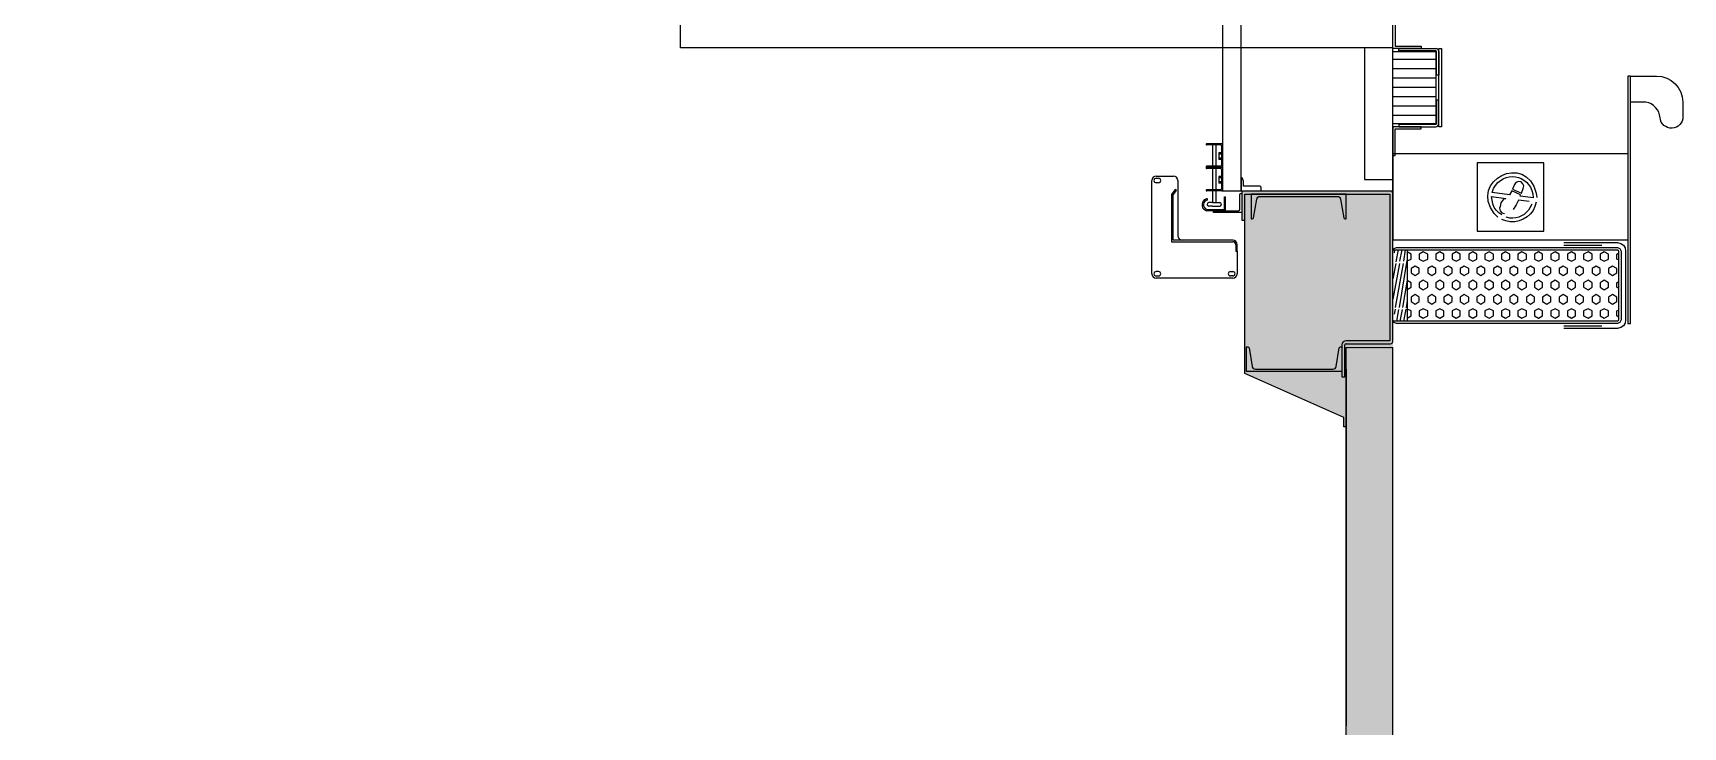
# Model space of a CAD drawing. Header units: inches. Extents: x 2743 to 10591, y -1604 to 5792.
# Drawn here: x 5374.4 to 5548, y 639.1 to 712 of the extents above; entities that cross this region are included whole.
import ezdxf

# ---------------------------------------------------------------- set-up
doc = ezdxf.new("R2010")
doc.units = ezdxf.units.IN
doc.header["$LTSCALE"] = 0.1875
doc.header["$MEASUREMENT"] = 0
doc.linetypes.add('dash2', pattern=[500, 400, -100])
for name, color, linetype in [('1', 1, 'Continuous'), ('A-N-APP-SAN', 1, 'Continuous'), ('A-N-MUR-EXT', 5, 'Continuous'), ('A-N-MUR-INT', 3, 'Continuous'), ('A-N-PORTE-EXT', 2, 'Continuous'), ('A-N-STRUCTURE', 4, 'Continuous'), ('fill253', 253, 'Continuous'), ('PDF_Geometry', 7, 'Continuous'), ('S-N-ACIER', 4, 'Continuous')]:
    doc.layers.add(name, color=color, linetype=linetype)

msp = doc.modelspace()

# ---------------------------------------------------------------- hatches: boundary and pattern name
at = {"layer": 'fill253'}
h = msp.add_hatch(color=7, dxfattribs=at)
h.dxf.hatch_style = 1
h.paths.add_polyline_path([(5517.44902, 431.979), (5512.52777, 431.979), (5512.54172, 94.34303), (5517.46297, 94.34303)])
h.paths.add_polyline_path([(5517.44903, 678.7916), (5512.52778, 678.7916), (5512.52778, 572.89173), (5517.44903, 572.89173)])
h.paths.add_polyline_path([(5517.44903, 925.604), (5512.52778, 925.604), (5512.52777, 819.70432), (5517.44902, 819.70432)])
h.paths.add_polyline_path([(4628.42938, -1259.02652), (4625.95018, -1263.9483), (5517.46297, -1263.94777), (5517.46297, -1071.958), (5512.54172, -1071.958), (5512.54172, -1259.02652)])
h.paths.add_polyline_path([(4200.50372, -1356.98336), (4208.49739, -1355.67867), (4193.49822, -1263.95647), (4192.72048, -1259.19385), (4184.51381, -1259.19385), (4185.25735, -1263.82639)])
h.paths.add_polyline_path([(4618.93272, -1264.1151), (4619.31197, -1266.30955), (4626.09389, -1265.20887), (4625.95018, -1263.9483), (4628.42938, -1259.02652), (4618.12265, -1259.02652)])
h.paths.add_polyline_path([(5517.46297, 1153.66309), (5512.54172, 1153.66309), (5512.52778, 1066.51673), (5517.44903, 1066.51673)])
h.paths.add_polyline_path([(2812.35741, -1079.29062), (2806.55239, -1077.23697), (2806.55239, -1078.48244), (2807.41263, -1078.81134), (2807.41906, -1264.1151), (3075.9398, -1263.94776), (3075.93335, -1259.02651), (2812.34031, -1259.19385)])
h.paths.add_polyline_path([(2807.41906, -374.65047), (2812.34031, -375.67519), (2812.34031, 118.15991), (2807.41906, 118.15991)])
h.paths.add_polyline_path([(5512.54172, -339.79281), (5517.46297, -339.79281), (5517.46297, 52.10637), (5512.54172, 52.10637)])
h.paths.add_polyline_path([(5512.5356, -401.23504), (5517.45685, -401.23504), (5517.46297, -339.79281), (5512.54172, -339.79281)])
h.paths.add_polyline_path([(5512.54172, -545.32679), (5517.46297, -545.32679), (5517.45685, -437.25741), (5512.5356, -437.25741)])
h.paths.add_polyline_path([(5512.53298, -617.37634), (5517.45423, -617.37634), (5517.46296, -581.35034), (5512.54171, -581.35034)])
h.paths.add_polyline_path([(5512.5391, -689.42343), (5517.46035, -689.42343), (5517.46066, -653.39744), (5512.53941, -653.39744)])
h.paths.add_polyline_path([(5512.5391, -761.46809), (5517.46035, -761.46809), (5517.46035, -725.44454), (5512.5391, -725.44454)])
h.paths.add_polyline_path([(4035.91549, 1440.59386), (4035.91549, 1445.51513), (2807.41263, 1445.51513), (2807.41906, 159.14408), (2812.34031, 159.14408), (2812.33388, 1440.59388)])
h.paths.add_polyline_path([(3118.18201, -1259.02652), (3118.18223, -1263.94777), (4185.31745, -1264.1151), (4184.51381, -1259.19385)])
h.paths.add_polyline_path([(4279.25656, 1440.56528), (4279.25657, 1445.48688), (4078.1514, 1445.5146), (4078.1514, 1440.59333)])
h.paths.add_polyline_path([(4872.5115, 1445.3478), (4872.5115, 1440.42655), (5512.54172, 1440.42655), (5512.54177, 1308.40012), (5517.46302, 1308.40012), (5517.46297, 1445.3478)])
h.paths.add_polyline_path([(5517.45593, -941.58583), (5512.53008, -941.58584), (5512.54172, -1029.88866), (5517.46297, -1029.88866)])
h.paths.add_polyline_path([(5512.53008, -905.56228), (5517.45593, -905.5623), (5517.45423, -797.49164), (5512.53298, -797.49164)])
h = msp.add_hatch(color=7, dxfattribs=at)
h.dxf.hatch_style = 1
edge = h.paths.add_edge_path()
edge.add_line((5512.5222, 670.62838), (5512.53528, 678.95892))
edge.add_line((5512.53528, 678.95892), (5517.44259, 678.95892))
edge.add_line((5517.44259, 678.95892), (5517.45769, 695.16344))
edge.add_arc((5517.22154, 695.16366), 0.23616, 359.9466027, 450.0156662)
edge.add_line((5517.22148, 695.39982), (5501.55039, 695.39984))
edge.add_line((5501.55039, 695.39984), (5501.55039, 692.33343))
edge.add_line((5501.55039, 692.33343), (5501.86535, 692.33343))
edge.add_line((5501.86535, 692.33343), (5501.86557, 676.23597))
edge.add_line((5501.86557, 676.23597), (5512.28623, 671.61263))
edge.add_line((5512.28623, 671.61263), (5512.28623, 670.62838))
edge.add_line((5512.28623, 670.62838), (5512.5222, 670.62838))

# ---------------------------------------------------------------- linework, layer by layer
at = {"color": 7}
for p, q in [((5499.53457, 803.41684), (5499.53457, 695.41591)), ((5501.50306, 695.41591), (5501.50306, 803.41684)), ((5499.53457, 695.41591), (5501.50306, 695.41591))]:
    msp.add_line(p, q, dxfattribs=at)
for points in [[(5501.55039, 693.1545), (5498.55828, 693.1545), (5498.55828, 693.24899, -0.414213562), (5498.65277, 693.34348), (5501.21142, 693.34348, 0.414213562), (5501.36142, 693.49348), (5501.36142, 695.06788, -0.414213562), (5501.45591, 695.16237), (5501.55039, 695.16237)], [(5512.53528, 692.48646), (5512.53528, 695.08488), (5502.53532, 695.08488), (5502.53532, 692.48646), (5502.65604, 692.48646, 0.366587783), (5502.79413, 692.60343), (5503.12063, 694.56067, -0.366587783), (5503.45599, 694.84472), (5511.6146, 694.84472, -0.366587783), (5511.94997, 694.56067), (5512.27647, 692.60343, 0.366587783), (5512.41456, 692.48646)], [(5512.06272, 679.03761), (5512.06272, 676.4392), (5502.06276, 676.4392), (5502.06276, 679.03761), (5502.18348, 679.03761, -0.366587783), (5502.32157, 678.92065), (5502.64807, 676.96341, 0.366587783), (5502.98343, 676.67935), (5511.14204, 676.67935, 0.366587783), (5511.4774, 676.96341), (5511.80391, 678.92065, -0.366587783), (5511.942, 679.03761)]]:
    msp.add_lwpolyline(points, format="xyb", close=True)
at = {"layer": '1', "color": 7}
for p, q in [((5499.44395, 700.38257), (5497.86891, 700.38257)), ((5499.32312, 700.26174), (5497.86891, 700.26174)), ((5498.47519, 700.26174), (5498.47519, 698.02007)), ((5498.83767, 700.26174), (5498.83767, 698.02007)), ((5499.41374, 700.17112), (5499.41374, 698.11069)), ((5499.53457, 700.29195), (5499.53457, 697.98986)), ((5499.32312, 698.02007), (5497.86891, 698.02007)), ((5499.44395, 697.89924), (5497.86891, 697.89924)), ((5499.44395, 697.89924), (5497.86891, 697.89924)), ((5499.41374, 699.4241), (5499.13022, 699.4241)), ((5499.13022, 699.4241), (5499.13022, 698.71927)), ((5499.41374, 699.27105), (5499.13022, 699.27105)), ((5499.41374, 698.87232), (5499.13022, 698.87232)), ((5499.41374, 698.71927), (5499.13022, 698.71927)), ((5499.32312, 697.77842), (5497.86891, 697.77842)), ((5498.47519, 697.77842), (5498.47519, 695.53674)), ((5498.83767, 697.77842), (5498.83767, 695.53674)), ((5499.41374, 696.94077), (5499.13022, 696.94077)), ((5499.13022, 696.94077), (5499.13022, 696.23595)), ((5499.41374, 696.78772), (5499.13022, 696.78772)), ((5499.41374, 696.38899), (5499.13022, 696.38899)), ((5499.41374, 696.23595), (5499.13022, 696.23595)), ((5499.41374, 697.6878), (5499.41374, 695.62736)), ((5499.53457, 697.80862), (5499.53457, 695.50654)), ((5501.59084, 696.78368), (5501.50306, 696.78368)), ((5501.50306, 696.78368), (5501.50306, 695.41591)), ((5501.73213, 696.43888), (5501.59084, 696.78368)), ((5501.73213, 695.90623), (5501.73213, 696.43888)), ((5499.32312, 695.53674), (5497.86891, 695.53674)), ((5499.44395, 695.41591), (5497.86891, 695.41591)), ((5497.9582, 694.46625), (5497.9582, 694.60141)), ((5498.47519, 695.41591), (5498.47519, 694.18899)), ((5498.83767, 695.41591), (5498.83767, 694.18899)), ((5499.72573, 693.45874), (5499.72573, 694.80884)), ((5499.72573, 694.80884), (5499.8401, 694.80884)), ((5499.8401, 693.34348), (5499.8401, 694.80884)), ((5501.50306, 695.41591), (5503.59815, 695.41714)), ((5503.45382, 695.90623), (5501.73213, 695.90623)), ((5503.59815, 695.41714), (5503.59815, 695.75613)), ((5499.8401, 693.34348), (5497.85537, 693.34348)), ((5497.9057, 694.00775), (5497.9057, 693.99567)), ((5498.01587, 693.45874), (5499.72573, 693.45874)), ((5498.47519, 693.82651), (5498.07485, 693.82651)), ((5498.47519, 694.18899), (5498.08694, 694.18899)), ((5498.47519, 694.18899), (5498.83767, 694.18899)), ((5498.47519, 693.82651), (5498.83767, 693.82651)), ((5498.83767, 694.18899), (5499.22592, 694.18899)), ((5498.83767, 693.82651), (5499.238, 693.82651)), ((5499.40716, 694.00775), (5499.40716, 693.99567))]:
    msp.add_line(p, q, dxfattribs=at)
for centre, radius, start, end in [((5497.86891, 700.32216), 0.06041, 90.000005, 270.00001), ((5499.32312, 700.17112), 0.09062, 0.0000025, 90.000005), ((5499.44395, 700.29195), 0.09062, 0.0000025, 90.000005), ((5497.86891, 697.95966), 0.06041, 90.000005, 270.00001), ((5497.86891, 697.83883), 0.06041, 90.000005, 270.00001), ((5499.32312, 698.11069), 0.09062, 270.00001, 0.0000025), ((5499.44395, 697.98986), 0.09062, 270.00001, 0.0000025), ((5499.44395, 697.80862), 0.09062, 0.0000025, 90.000005), ((5499.32312, 697.6878), 0.09062, 0.0000025, 90.000005), ((5498.0771, 693.95804), 0.71537, 142.4074318, 204.8686921), ((5498.01587, 693.96216), 0.50738, 96.5271114, 249.4491456), ((5498.01587, 693.88837), 0.71537, 94.6243436, 134.9736588), ((5497.86891, 695.47633), 0.06041, 90.000005, 270.00001), ((5499.32312, 695.62736), 0.09062, 270.00001, 0.0000025), ((5499.44395, 695.50654), 0.09062, 270.00001, 0.0000025), ((5503.44793, 695.75613), 0.15021, 0, 87.7543342), ((5498.03494, 694.03595), 0.71537, 211.9683459, 255.4621163), ((5498.01392, 694.03285), 0.57411, 251.9266191, 270), ((5498.08694, 694.00775), 0.18124, 90.000005, 180.0000007), ((5498.07485, 693.99567), 0.16916, 180.0000007, 270.00001), ((5499.22592, 694.00775), 0.18124, 0.0000025, 90.000005), ((5499.238, 693.99567), 0.16916, 270.00001, 0.0000025)]:
    msp.add_arc(centre, radius, start, end, dxfattribs=at)
at = {"layer": 'A-N-APP-SAN', "color": 7}
for p, q in [((5517.44116, 710.40355), (5517.44116, 713.41536)), ((5517.67738, 713.41536), (5517.67738, 710.63977)), ((5520.43328, 710.40355), (5517.44116, 710.40355)), ((5517.67738, 710.63977), (5520.43328, 710.63977)), ((5518.08541, 710.40355), (5521.95611, 710.40355)), ((5518.08541, 710.16733), (5518.08541, 710.40355)), ((5521.95611, 710.16733), (5518.08541, 710.16733)), ((5520.43328, 710.63977), (5520.43328, 710.40355)), ((5522.03485, 707.60828), (5522.03485, 710.08859)), ((5522.27107, 702.17522), (5522.27107, 710.40355)), ((5522.27107, 710.40355), (5522.56634, 710.40355)), ((5522.27107, 710.08859), (5522.27107, 707.60828)), ((5522.56634, 710.40355), (5522.56634, 702.17522)), ((5522.27107, 707.60828), (5522.03485, 707.60828)), ((5522.27107, 704.97049), (5522.03485, 704.97049)), ((5522.03485, 704.97049), (5522.03485, 702.49018)), ((5522.27107, 702.49018), (5522.27107, 704.97049)), ((5520.43328, 702.17522), (5517.44116, 702.17522)), ((5517.44116, 702.17522), (5517.44116, 699.16342)), ((5517.67738, 699.16342), (5517.67738, 701.939)), ((5517.67738, 701.939), (5520.43328, 701.939)), ((5521.95611, 702.41144), (5518.08541, 702.41144)), ((5518.08541, 702.41144), (5518.08541, 702.17522)), ((5518.08541, 702.17522), (5521.95611, 702.17522)), ((5520.43328, 701.939), (5520.43328, 702.17522)), ((5522.56634, 702.17522), (5522.27107, 702.17522)), ((5517.44116, 699.16342), (5517.67738, 699.16342))]:
    msp.add_line(p, q, dxfattribs=at)
for centre, radius, start, end in [((5521.95611, 710.08859), 0.31496, 0, 89.9999975), ((5521.95611, 710.08859), 0.07874, 0, 89.9999975), ((5521.95611, 702.49018), 0.31496, 270.0000025, 360), ((5521.95611, 702.49018), 0.07874, 270.0000025, 360)]:
    msp.add_arc(centre, radius, start, end, dxfattribs=at)
at = {"layer": 'A-N-MUR-EXT', "color": 7}
for p in [(5512.52134, 678.95892), (5512.52134, 678.95892), (5517.44259, 573.05906)]:
    msp.add_line(p, (5517.44259, 678.95892), dxfattribs=at)
at = {"layer": 'A-N-MUR-INT', "color": 7}
for p, q in [((5501.86557, 676.23597), (5501.86557, 692.33343)), ((5512.52134, 573.05906), (5512.52134, 678.95892)), ((5512.28623, 671.61263), (5501.86557, 676.23597)), ((5512.28623, 670.62838), (5512.28623, 671.61263)), ((5512.5222, 670.62838), (5512.28623, 670.62838))]:
    msp.add_line(p, q, dxfattribs=at)
at = {"layer": 'A-N-PORTE-EXT', "color": 7}
for p, q in [((5517.44116, 695.16397), (5517.44116, 803.66695)), ((5442.49643, 710.46261), (5442.49643, 788.36796)), ((5517.44116, 710.46261), (5442.49643, 710.46261)), ((5517.44116, 710.46261), (5514.44904, 710.46261)), ((5514.44904, 710.46261), (5514.44904, 696.64062)), ((5517.44116, 696.64062), (5517.44116, 710.46261)), ((5517.44116, 702.49018), (5517.44116, 710.08859)), ((5517.44116, 710.08859), (5521.95611, 710.08859)), ((5521.95611, 710.08859), (5521.95611, 702.49018)), ((5521.95611, 709.24214), (5517.44116, 709.24214)), ((5521.95611, 708.25789), (5517.44116, 708.25789)), ((5521.95611, 707.27364), (5517.44116, 707.27364)), ((5521.95611, 706.28939), (5517.44116, 706.28939)), ((5521.95611, 705.30514), (5517.44116, 705.30514)), ((5521.95611, 704.32089), (5517.44116, 704.32089)), ((5521.95611, 703.33664), (5517.44116, 703.33664)), ((5521.95611, 702.49018), (5517.44116, 702.49018)), ((5492.07717, 686.71359), (5492.07717, 696.51869)), ((5492.54961, 696.99113), (5494.35473, 696.99113)), ((5492.54961, 696.75491), (5492.78583, 696.75491)), ((5492.78583, 696.28247), (5492.54961, 696.28247)), ((5494.82717, 696.51869), (5494.82717, 690.71358)), ((5514.44904, 696.64062), (5517.44116, 696.64062)), ((5494.54439, 695.56568), (5494.15788, 695.05804)), ((5494.15788, 695.05804), (5494.15788, 690.08366)), ((5494.31536, 695.00491), (5494.66969, 695.47028)), ((5494.31536, 690.24114), (5494.31536, 695.00491)), ((5494.66969, 695.47028), (5494.54439, 695.56568)), ((5494.15788, 690.08366), (5495.29961, 690.08366)), ((5495.29961, 690.24114), (5494.31536, 690.24114)), ((5500.60472, 690.24114), (5495.29961, 690.24114)), ((5495.29961, 690.08366), (5500.60472, 690.08366)), ((5500.91968, 689.7687), (5500.91968, 689.09098)), ((5501.07716, 689.09098), (5501.07716, 689.7687)), ((5500.91968, 689.09098), (5501.07716, 689.09098)), ((5501.07716, 689.09098), (5501.07716, 686.71359)), ((5492.78583, 686.94981), (5492.54961, 686.94981)), ((5492.54961, 686.47737), (5492.78583, 686.47737)), ((5500.60472, 686.24115), (5492.54961, 686.24115)), ((5500.3685, 686.94981), (5500.60472, 686.94981)), ((5500.60472, 686.47737), (5500.3685, 686.47737))]:
    msp.add_line(p, q, dxfattribs=at)
for centre, radius, start, end in [((5492.54961, 696.51869), 0.47244, 90, 180), ((5492.54961, 696.51869), 0.23622, 90, 270), ((5492.78583, 696.51869), 0.23622, 270, 90), ((5494.35473, 696.51869), 0.47244, 0, 90), ((5495.29961, 690.71358), 0.47244, 180, 270), ((5500.60472, 689.7687), 0.47244, 0, 90), ((5500.60472, 689.7687), 0.31496, 0, 90), ((5492.54961, 686.71359), 0.47244, 180, 270), ((5492.54961, 686.71359), 0.23622, 90, 270), ((5492.78583, 686.71359), 0.23622, 270, 90), ((5500.3685, 686.71359), 0.23622, 90, 270), ((5500.60472, 686.71359), 0.23622, 270, 90), ((5500.60472, 686.71359), 0.47244, 270, 0)]:
    msp.add_arc(centre, radius, start, end, dxfattribs=at)
at = {"layer": 'A-N-STRUCTURE', "color": 7, "linetype": 'dash2', "ltscale": 0.5}
msp.add_line((5512.5225, 676.66924), (5512.53528, 575.51778), dxfattribs=at)
at = {"layer": 'PDF_Geometry', "color": 7, "lineweight": 25}
for points in [[(5542.16864, 707.4973), (5542.16864, 681.4851), (5542.45071, 681.4851), (5542.45071, 707.4973)], [(5526.32583, 691.2004), (5533.33051, 691.2004), (5533.33051, 698.39314), (5526.32583, 698.39314)], [(5531.16799, 695.66648), (5531.215, 695.94855), (5531.12098, 696.1836), (5530.93293, 696.37165), (5530.65087, 696.41866), (5530.3688, 696.32464), (5530.22777, 696.08958), (5530.03972, 695.61947), (5530.97995, 695.19637)], [(5518.94505, 689.10093), (5518.94505, 681.76716), (5518.85102, 681.72015), (5517.58172, 681.72015), (5517.4877, 681.76716), (5517.44069, 681.86119), (5517.44069, 689.10093), (5517.4877, 689.19495), (5517.58172, 689.24197), (5518.85102, 689.24197), (5518.94505, 689.19495)], [(5519.36815, 687.26749), (5519.36815, 686.79738), (5519.79125, 686.51531), (5520.21435, 686.79738), (5520.21435, 687.26749), (5519.79125, 687.50255)], [(5520.21435, 688.77185), (5520.21435, 688.25473), (5520.63746, 688.01967), (5521.10757, 688.25473), (5521.10757, 688.77185), (5520.63746, 689.00691)], [(5521.10757, 687.26749), (5521.10757, 686.79738), (5521.53067, 686.51531), (5521.95377, 686.79738), (5521.95377, 687.26749), (5521.53067, 687.50255)], [(5521.95377, 688.77185), (5521.95377, 688.25473), (5522.37687, 688.01967), (5522.79998, 688.25473), (5522.79998, 688.77185), (5522.37687, 689.00691)], [(5522.79998, 687.26749), (5522.79998, 686.79738), (5523.27009, 686.51531), (5523.69319, 686.79738), (5523.69319, 687.26749), (5523.27009, 687.50255)], [(5523.69319, 688.77185), (5523.69319, 688.25473), (5524.11629, 688.01967), (5524.5394, 688.25473), (5524.5394, 688.77185), (5524.11629, 689.00691)], [(5524.5394, 687.26749), (5524.5394, 686.79738), (5524.9625, 686.51531), (5525.43261, 686.79738), (5525.43261, 687.26749), (5524.9625, 687.50255)], [(5525.43261, 688.77185), (5525.43261, 688.25473), (5525.85571, 688.01967), (5526.27881, 688.25473), (5526.27881, 688.77185), (5525.85571, 689.00691)], [(5526.27881, 687.26749), (5526.27881, 686.79738), (5526.70192, 686.51531), (5527.12502, 686.79738), (5527.12502, 687.26749), (5526.70192, 687.50255)], [(5527.12502, 688.77185), (5527.12502, 688.25473), (5527.59513, 688.01967), (5528.01823, 688.25473), (5528.01823, 688.77185), (5527.59513, 689.00691)], [(5528.01823, 687.26749), (5528.01823, 686.79738), (5528.44133, 686.51531), (5528.86444, 686.79738), (5528.86444, 687.26749), (5528.44133, 687.50255)], [(5528.86444, 688.77185), (5528.86444, 688.25473), (5529.28754, 688.01967), (5529.75765, 688.25473), (5529.75765, 688.77185), (5529.28754, 689.00691)], [(5529.75765, 687.26749), (5529.75765, 686.79738), (5530.18075, 686.51531), (5530.60386, 686.79738), (5530.60386, 687.26749), (5530.18075, 687.50255)], [(5530.60386, 688.77185), (5530.60386, 688.25473), (5531.02696, 688.01967), (5531.49707, 688.25473), (5531.49707, 688.77185), (5531.02696, 689.00691)], [(5531.49707, 687.26749), (5531.49707, 686.79738), (5531.92017, 686.51531), (5532.34327, 686.79738), (5532.34327, 687.26749), (5531.92017, 687.50255)], [(5532.34327, 688.77185), (5532.34327, 688.25473), (5532.76638, 688.01967), (5533.18948, 688.25473), (5533.18948, 688.77185), (5532.76638, 689.00691)], [(5533.18948, 687.26749), (5533.18948, 686.79738), (5533.65959, 686.51531), (5534.08269, 686.79738), (5534.08269, 687.26749), (5533.65959, 687.50255)], [(5534.08269, 688.77185), (5534.08269, 688.25473), (5534.5058, 688.01967), (5534.9289, 688.25473), (5534.9289, 688.77185), (5534.5058, 689.00691)], [(5534.9289, 687.26749), (5534.9289, 686.79738), (5535.352, 686.51531), (5535.82211, 686.79738), (5535.82211, 687.26749), (5535.352, 687.50255)], [(5535.82211, 688.77185), (5535.82211, 688.25473), (5536.24521, 688.01967), (5536.66832, 688.25473), (5536.66832, 688.77185), (5536.24521, 689.00691)], [(5536.66832, 687.26749), (5536.66832, 686.79738), (5537.09142, 686.51531), (5537.51452, 686.79738), (5537.51452, 687.26749), (5537.09142, 687.50255)], [(5537.51452, 688.77185), (5537.51452, 688.25473), (5537.98463, 688.01967), (5538.40774, 688.25473), (5538.40774, 688.77185), (5537.98463, 689.00691)], [(5538.40774, 687.26749), (5538.40774, 686.79738), (5538.83084, 686.51531), (5539.25394, 686.79738), (5539.25394, 687.26749), (5538.83084, 687.50255)], [(5539.25394, 688.77185), (5539.25394, 688.25473), (5539.67704, 688.01967), (5540.14715, 688.25473), (5540.14715, 688.77185), (5539.67704, 689.00691)], [(5540.14715, 687.26749), (5540.14715, 686.79738), (5540.57026, 686.51531), (5540.99336, 686.79738), (5540.99336, 687.26749), (5540.57026, 687.50255)], [(5520.21435, 685.76313), (5520.21435, 685.29301), (5520.63746, 685.01095), (5521.10757, 685.29301), (5521.10757, 685.76313), (5520.63746, 686.0452)], [(5521.95377, 685.76313), (5521.95377, 685.29301), (5522.37687, 685.01095), (5522.79998, 685.29301), (5522.79998, 685.76313), (5522.37687, 686.0452)], [(5523.69319, 685.76313), (5523.69319, 685.29301), (5524.11629, 685.01095), (5524.5394, 685.29301), (5524.5394, 685.76313), (5524.11629, 686.0452)], [(5525.43261, 685.76313), (5525.43261, 685.29301), (5525.85571, 685.01095), (5526.27881, 685.29301), (5526.27881, 685.76313), (5525.85571, 686.0452)], [(5527.12502, 685.76313), (5527.12502, 685.29301), (5527.59513, 685.01095), (5528.01823, 685.29301), (5528.01823, 685.76313), (5527.59513, 686.0452)], [(5528.86444, 685.76313), (5528.86444, 685.29301), (5529.28754, 685.01095), (5529.75765, 685.29301), (5529.75765, 685.76313), (5529.28754, 686.0452)], [(5530.60386, 685.76313), (5530.60386, 685.29301), (5531.02696, 685.01095), (5531.49707, 685.29301), (5531.49707, 685.76313), (5531.02696, 686.0452)], [(5532.34327, 685.76313), (5532.34327, 685.29301), (5532.76638, 685.01095), (5533.18948, 685.29301), (5533.18948, 685.76313), (5532.76638, 686.0452)], [(5534.08269, 685.76313), (5534.08269, 685.29301), (5534.5058, 685.01095), (5534.9289, 685.29301), (5534.9289, 685.76313), (5534.5058, 686.0452)], [(5535.82211, 685.76313), (5535.82211, 685.29301), (5536.24521, 685.01095), (5536.66832, 685.29301), (5536.66832, 685.76313), (5536.24521, 686.0452)], [(5537.51452, 685.76313), (5537.51452, 685.29301), (5537.98463, 685.01095), (5538.40774, 685.29301), (5538.40774, 685.76313), (5537.98463, 686.0452)], [(5539.25394, 685.76313), (5539.25394, 685.29301), (5539.67704, 685.01095), (5540.14715, 685.29301), (5540.14715, 685.76313), (5539.67704, 686.0452)], [(5519.36815, 684.25876), (5519.36815, 683.78865), (5519.79125, 683.50658), (5520.21435, 683.78865), (5520.21435, 684.25876), (5519.79125, 684.54083)], [(5521.10757, 684.25876), (5521.10757, 683.78865), (5521.53067, 683.50658), (5521.95377, 683.78865), (5521.95377, 684.25876), (5521.53067, 684.54083)], [(5522.79998, 684.25876), (5522.79998, 683.78865), (5523.27009, 683.50658), (5523.69319, 683.78865), (5523.69319, 684.25876), (5523.27009, 684.54083)], [(5524.5394, 684.25876), (5524.5394, 683.78865), (5524.9625, 683.50658), (5525.43261, 683.78865), (5525.43261, 684.25876), (5524.9625, 684.54083)], [(5526.27881, 684.25876), (5526.27881, 683.78865), (5526.70192, 683.50658), (5527.12502, 683.78865), (5527.12502, 684.25876), (5526.70192, 684.54083)], [(5528.01823, 684.25876), (5528.01823, 683.78865), (5528.44133, 683.50658), (5528.86444, 683.78865), (5528.86444, 684.25876), (5528.44133, 684.54083)], [(5529.75765, 684.25876), (5529.75765, 683.78865), (5530.18075, 683.50658), (5530.60386, 683.78865), (5530.60386, 684.25876), (5530.18075, 684.54083)], [(5531.49707, 684.25876), (5531.49707, 683.78865), (5531.92017, 683.50658), (5532.34327, 683.78865), (5532.34327, 684.25876), (5531.92017, 684.54083)], [(5533.18948, 684.25876), (5533.18948, 683.78865), (5533.65959, 683.50658), (5534.08269, 683.78865), (5534.08269, 684.25876), (5533.65959, 684.54083)], [(5534.9289, 684.25876), (5534.9289, 683.78865), (5535.352, 683.50658), (5535.82211, 683.78865), (5535.82211, 684.25876), (5535.352, 684.54083)], [(5536.66832, 684.25876), (5536.66832, 683.78865), (5537.09142, 683.50658), (5537.51452, 683.78865), (5537.51452, 684.25876), (5537.09142, 684.54083)], [(5538.40774, 684.25876), (5538.40774, 683.78865), (5538.83084, 683.50658), (5539.25394, 683.78865), (5539.25394, 684.25876), (5538.83084, 684.54083)], [(5540.14715, 684.25876), (5540.14715, 683.78865), (5540.57026, 683.50658), (5540.99336, 683.78865), (5540.99336, 684.25876), (5540.57026, 684.54083)], [(5520.21435, 682.80141), (5520.21435, 682.28429), (5520.63746, 682.04923), (5521.10757, 682.28429), (5521.10757, 682.80141), (5520.63746, 683.03647)], [(5521.95377, 682.80141), (5521.95377, 682.28429), (5522.37687, 682.04923), (5522.79998, 682.28429), (5522.79998, 682.80141), (5522.37687, 683.03647)], [(5523.69319, 682.80141), (5523.69319, 682.28429), (5524.11629, 682.04923), (5524.5394, 682.28429), (5524.5394, 682.80141), (5524.11629, 683.03647)], [(5525.43261, 682.80141), (5525.43261, 682.28429), (5525.85571, 682.04923), (5526.27881, 682.28429), (5526.27881, 682.80141), (5525.85571, 683.03647)], [(5527.12502, 682.80141), (5527.12502, 682.28429), (5527.59513, 682.04923), (5528.01823, 682.28429), (5528.01823, 682.80141), (5527.59513, 683.03647)], [(5528.86444, 682.80141), (5528.86444, 682.28429), (5529.28754, 682.04923), (5529.75765, 682.28429), (5529.75765, 682.80141), (5529.28754, 683.03647)], [(5530.60386, 682.80141), (5530.60386, 682.28429), (5531.02696, 682.04923), (5531.49707, 682.28429), (5531.49707, 682.80141), (5531.02696, 683.03647)], [(5532.34327, 682.80141), (5532.34327, 682.28429), (5532.76638, 682.04923), (5533.18948, 682.28429), (5533.18948, 682.80141), (5532.76638, 683.03647)], [(5534.08269, 682.80141), (5534.08269, 682.28429), (5534.5058, 682.04923), (5534.9289, 682.28429), (5534.9289, 682.80141), (5534.5058, 683.03647)], [(5535.82211, 682.80141), (5535.82211, 682.28429), (5536.24521, 682.04923), (5536.66832, 682.28429), (5536.66832, 682.80141), (5536.24521, 683.03647)], [(5537.51452, 682.80141), (5537.51452, 682.28429), (5537.98463, 682.04923), (5538.40774, 682.28429), (5538.40774, 682.80141), (5537.98463, 683.03647)], [(5539.25394, 682.80141), (5539.25394, 682.28429), (5539.67704, 682.04923), (5540.14715, 682.28429), (5540.14715, 682.80141), (5539.67704, 683.03647)]]:
    msp.add_lwpolyline(points, close=True, dxfattribs=at)
msp.add_lwpolyline([(5542.45071, 707.4973), (5545.19581, 707.4973, -0.412347204), (5547.95507, 704.75557), (5547.97093, 703.23187, -0.964952252), (5545.56054, 703.12074, 0.338477073), (5544.06991, 704.77144), (5542.45071, 704.77144)], format="xyb", dxfattribs=at)
for points in [[(5542.16864, 699.31733), (5517.44069, 699.31733), (5517.44069, 690.27621), (5542.16864, 690.27621)], [(5528.91145, 692.89281), (5528.58237, 693.12787), (5528.3003, 693.40994), (5528.11226, 693.692), (5527.97122, 694.0681), (5527.8772, 694.44419), (5527.83019, 694.82028), (5529.33455, 694.63223), (5529.28754, 694.58522), (5529.09949, 694.53821), (5528.81743, 694.16212), (5528.7234, 693.78603), (5528.67639, 693.59798), (5528.7234, 693.31591), (5528.91145, 693.12787), (5529.19352, 693.03385)], [(5532.15523, 695.10234), (5532.20224, 694.67924), (5530.83891, 694.86729), (5530.88592, 695.00832), (5529.9457, 695.43142), (5529.71064, 695.00832), (5527.8772, 695.24338), (5528.01823, 695.66648)], [(5531.77914, 694.30315), (5530.65087, 694.44419), (5530.41581, 693.97407), (5530.08673, 693.45695)], [(5532.53132, 695.19637), (5532.57833, 694.72625)], [(5528.48835, 692.65776), (5528.11226, 693.03385)], [(5529.75765, 692.56373), (5529.38156, 692.65776)], [(5532.06121, 694.02108), (5531.87316, 693.64499)], [(5532.53132, 694.25614), (5532.39029, 693.78603)], [(5529.33455, 692.28166), (5528.91145, 692.4227)], [(5517.44069, 689.10093), (5517.58172, 689.383), (5517.81678, 689.47702), (5541.08738, 689.47702), (5541.32244, 689.383), (5541.46347, 689.10093), (5541.46347, 681.86119), (5541.32244, 681.57912), (5541.08738, 681.4851), (5517.81678, 681.4851), (5517.58172, 681.57912), (5517.44069, 681.86119)], [(5517.44069, 689.14794), (5517.4877, 689.19495), (5517.58172, 689.24197), (5541.08738, 689.24197), (5541.13439, 689.19495), (5541.1814, 689.10093), (5541.1814, 685.48106), (5541.1814, 681.86119), (5541.13439, 681.76716), (5541.08738, 681.72015), (5517.58172, 681.72015), (5517.4877, 681.76716), (5517.44069, 681.81418)], [(5517.62873, 689.24197), (5517.58172, 688.91289)], [(5518.00482, 689.24197), (5517.76976, 687.97266)], [(5518.38091, 689.24197), (5518.14586, 688.01967)], [(5518.757, 689.24197), (5518.56896, 688.01967)], [(5535.44602, 689.99415), (5541.08738, 689.99415), (5541.41646, 689.90012), (5541.69853, 689.71208), (5541.88657, 689.43001), (5541.93358, 689.10093), (5541.93358, 681.86119), (5541.88657, 681.53211), (5541.69853, 681.25004), (5541.41646, 681.06199), (5541.08738, 680.96797), (5535.44602, 680.96797)], [(5535.44602, 689.71208), (5539.44198, 689.71208)], [(5517.76976, 687.78461), (5517.44069, 686.18623)], [(5518.14586, 687.78461), (5517.44069, 684.02371)], [(5518.52195, 687.78461), (5517.67574, 683.1775)], [(5518.94505, 688.20772), (5518.89804, 687.87864), (5518.09884, 683.1775)], [(5518.94505, 688.06668), (5519.36815, 688.25473), (5519.36815, 688.77185), (5518.94505, 689.00691)], [(5541.1814, 688.1607), (5540.99336, 688.25473), (5540.99336, 688.77185), (5541.1814, 688.86587)], [(5518.94505, 686.0452), (5518.47493, 683.1775)], [(5518.94505, 685.05796), (5519.36815, 685.29301), (5519.36815, 685.76313), (5518.94505, 685.99818)], [(5541.1814, 685.15198), (5540.99336, 685.29301), (5540.99336, 685.76313), (5541.1814, 685.90416)], [(5517.67574, 682.98946), (5517.58172, 682.47233)], [(5518.05183, 682.94245), (5517.81678, 681.72015)], [(5518.42792, 682.94245), (5518.19287, 681.72015)], [(5518.80401, 682.98946), (5518.56896, 681.72015)], [(5518.94505, 683.88267), (5518.85102, 683.13049)], [(5518.94505, 682.04923), (5519.36815, 682.28429), (5519.36815, 682.80141), (5518.94505, 682.98946)], [(5541.1814, 682.14326), (5540.99336, 682.28429), (5540.99336, 682.80141), (5541.1814, 682.89544)], [(5535.44602, 681.25004), (5539.44198, 681.25004)]]:
    msp.add_lwpolyline(points, dxfattribs=at)
for points in [[(5528.11226, 693.03385), (5525.43809, 696.54089), (5531.4242, 699.50417), (5532.53132, 695.19637)], [(5528.01823, 695.66648), (5529.07364, 697.64487), (5531.77287, 697.19121), (5532.15523, 695.10234)], [(5532.39029, 693.78603), (5532.01576, 692.61623), (5530.52629, 691.8852), (5529.33455, 692.28166)], [(5531.87316, 693.64499), (5531.46495, 692.90143), (5530.58975, 692.49087), (5529.75765, 692.56373)]]:
    msp.add_open_spline(points, degree=3, dxfattribs=at)
at = {"layer": 'S-N-ACIER', "color": 7}
for p, q in [((5517.20494, 695.39984), (5501.55039, 695.39984)), ((5501.55039, 695.39984), (5501.55039, 692.33343)), ((5501.86535, 692.33343), (5501.86535, 695.08488)), ((5501.86535, 695.08488), (5517.1262, 695.08488)), ((5517.1262, 695.08488), (5517.12504, 679.66761)), ((5517.43999, 679.58872), (5517.44116, 695.16347)), ((5501.55039, 692.33343), (5501.86535, 692.33343)), ((5512.08555, 679.23448), (5512.08555, 675.87055)), ((5512.40051, 675.87055), (5512.40051, 679.23448)), ((5517.12504, 679.66761), (5512.51861, 679.66755)), ((5512.51861, 679.35259), (5517.20378, 679.35266)), ((5512.08555, 675.87055), (5512.40051, 675.87055))]:
    msp.add_line(p, q, dxfattribs=at)
for centre, radius, start, end in [((5517.20494, 695.16362), 0.23622, 359.9622692, 90), ((5512.51862, 679.23448), 0.43307, 90.0008353, 179.9999923), ((5512.51862, 679.23448), 0.11811, 90.000843, 180), ((5517.20377, 679.58888), 0.23622, 270.000843, 359.9622692)]:
    msp.add_arc(centre, radius, start, end, dxfattribs=at)

doc.saveas('drawing.dxf')
